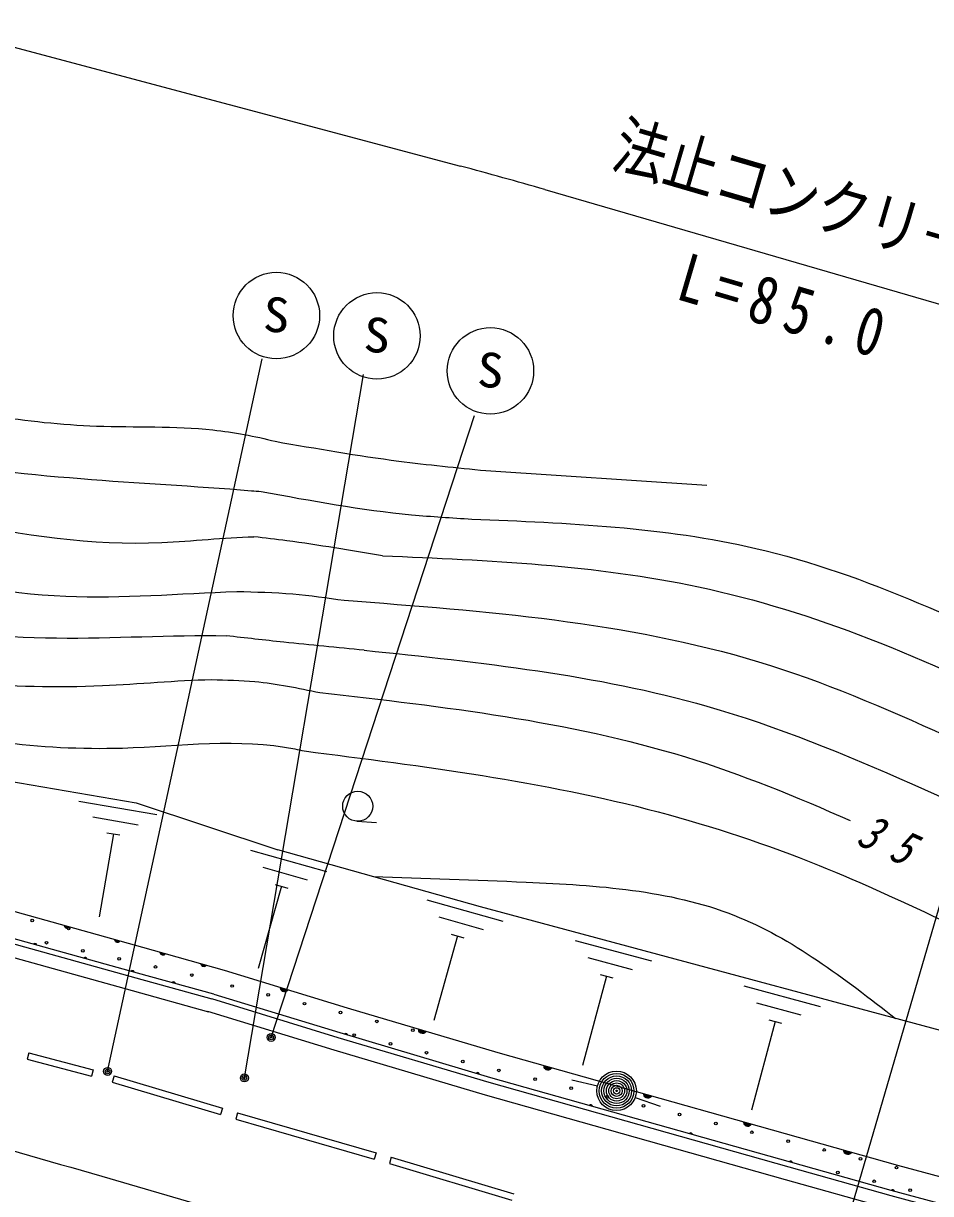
# Model space of a CAD drawing. Units: millimetres, scale not verified. Extents: x 40000 to 680000, y 20000 to 380000.
# Drawn here: x 251848 to 286318, y 276812 to 321251 of the extents above; entities that cross this region are included whole.
import ezdxf
from ezdxf.enums import TextEntityAlignment as Align

# ---------------------------------------------------------------- set-up
doc = ezdxf.new("R2010")
doc.units = ezdxf.units.MM
doc.header["$LTSCALE"] = 1000
doc.layers.add('M-BGD', color=7, linetype='Continuous', lineweight=25)
doc.styles.add('ＭＳ ゴシック', font='')
doc.styles.get('ＭＳ ゴシック').set_extended_font_data('MS Gothic')

msp = doc.modelspace()

# ---------------------------------------------------------------- linework, layer by layer
at = {"layer": 'M-BGD'}
for p, q in [((240225, 323343), (268457, 315830)), ((271665, 314938), (290666, 309427)), ((255048, 281451), (260924, 308510)), ((260246, 281204), (264774, 307920)), ((261262, 282743), (268993, 306356)), ((269419, 304268), (277818, 303719)), ((289791, 298516), (281391, 269716)), ((253957, 291713), (256914, 291206)), ((254488, 291114), (256213, 290819)), ((264513, 290952), (265262, 290905)), ((255266, 290474), (254726, 287319)), ((255020, 290516), (255513, 290431)), ((260483, 289853), (263371, 289039)), ((260949, 289202), (262634, 288727)), ((261656, 288483), (260774, 285354)), ((261415, 288551), (261897, 288416)), ((267173, 287968), (270060, 287154)), ((267638, 287317), (269323, 286842)), ((253419, 286980), (253596, 286930)), ((253589, 286920), (253419, 286967)), ((253420, 286955), (253582, 286909)), ((253567, 286901), (253428, 286940)), ((253436, 286925), (253552, 286893)), ((253529, 286887), (253452, 286908)), ((268104, 286666), (268586, 286530)), ((252248, 286292), (252337, 286268)), ((252335, 286277), (252254, 286299)), ((252262, 286305), (252332, 286286)), ((252326, 286296), (252272, 286311)), ((252285, 286313), (252316, 286305)), ((255326, 286446), (255503, 286397)), ((255496, 286386), (255326, 286434)), ((255327, 286421), (255489, 286376)), ((255474, 286368), (255335, 286406)), ((255343, 286392), (255459, 286359)), ((255437, 286353), (255359, 286375)), ((268345, 286598), (267441, 283391)), ((272817, 286424), (275714, 285645)), ((254157, 285764), (254245, 285739)), ((254244, 285748), (254163, 285770)), ((254171, 285776), (254240, 285757)), ((254234, 285767), (254180, 285782)), ((254194, 285784), (254224, 285776)), ((256371, 286166), (259473, 285299)), ((257055, 285963), (257232, 285913)), ((257225, 285903), (257055, 285950)), ((257056, 285937), (257218, 285892)), ((257203, 285884), (257064, 285923)), ((257072, 285908), (257188, 285876)), ((257165, 285869), (257088, 285891)), ((273291, 285779), (274981, 285325)), ((258605, 285529), (258783, 285479)), ((258775, 285469), (258606, 285516)), ((258607, 285504), (258768, 285458)), ((258754, 285450), (258615, 285489)), ((258623, 285474), (258739, 285442)), ((258716, 285435), (258639, 285457)), ((255949, 285267), (256038, 285242)), ((256036, 285251), (255955, 285273)), ((255963, 285280), (256033, 285260)), ((256027, 285270), (255973, 285285)), ((255986, 285288), (256017, 285279)), ((259473, 285299), (264146, 283866)), ((274006, 285069), (273095, 281679)), ((273765, 285134), (274248, 285004)), ((257511, 284834), (257599, 284810)), ((257598, 284818), (257517, 284841)), ((257524, 284847), (257594, 284828)), ((257588, 284838), (257534, 284853)), ((257548, 284855), (257578, 284847)), ((261621, 284621), (261885, 284540)), ((261874, 284525), (261622, 284602)), ((261622, 284583), (261863, 284509)), ((261841, 284497), (261634, 284561)), ((261646, 284538), (261818, 284485)), ((261784, 284477), (261670, 284512)), ((279225, 284701), (282122, 283922)), ((279699, 284056), (281389, 283601)), ((280414, 283346), (279509, 279979)), ((280172, 283411), (280655, 283281)), ((264059, 282875), (264147, 282848)), ((264146, 282857), (264065, 282881)), ((264073, 282887), (264142, 282867)), ((264137, 282876), (264083, 282892)), ((264096, 282895), (264127, 282886)), ((266872, 283037), (267137, 282958)), ((267126, 282943), (266873, 283018)), ((266873, 282999), (267115, 282927)), ((267093, 282915), (266885, 282977)), ((266898, 282954), (267070, 282903)), ((267036, 282894), (266921, 282928)), ((252061, 282159), (251996, 281917)), ((251996, 281917), (254434, 281268)), ((252061, 282159), (254499, 281510)), ((254499, 281510), (254434, 281268)), ((269065, 281387), (269153, 281360)), ((269152, 281369), (269071, 281393)), ((269079, 281399), (269148, 281379)), ((269143, 281389), (269089, 281405)), ((269102, 281407), (269133, 281398)), ((271635, 281649), (271900, 281574)), ((271890, 281558), (271636, 281630)), ((271637, 281611), (271879, 281543)), ((271857, 281530), (271649, 281589)), ((271661, 281567), (271835, 281518)), ((271801, 281509), (271685, 281541)), ((255293, 281282), (255222, 281042)), ((255222, 281042), (259341, 279815)), ((255293, 281282), (259412, 280055)), ((273659, 280889), (272687, 281123)), ((275096, 280466), (276040, 280136)), ((275433, 280580), (275698, 280505)), ((275688, 280489), (275434, 280561)), ((275435, 280542), (275677, 280473)), ((275655, 280461), (275447, 280520)), ((275459, 280497), (275633, 280449)), ((275599, 280439), (275483, 280472)), ((259412, 280055), (259341, 279815)), ((273363, 280168), (273452, 280143)), ((273450, 280152), (273369, 280175)), ((273377, 280181), (273446, 280161)), ((273441, 280171), (273387, 280186)), ((273400, 280189), (273431, 280180)), ((259985, 279884), (259916, 279644)), ((259916, 279644), (265178, 278122)), ((259985, 279884), (265247, 278362)), ((277161, 279099), (277250, 279074)), ((277248, 279083), (277167, 279106)), ((277175, 279112), (277244, 279092)), ((277239, 279102), (277185, 279117)), ((277198, 279120), (277229, 279111)), ((279231, 279510), (279497, 279436)), ((279486, 279420), (279232, 279491)), ((279233, 279473), (279475, 279404)), ((279453, 279392), (279245, 279450)), ((279258, 279428), (279431, 279379)), ((279397, 279370), (279282, 279403)), ((265247, 278362), (265178, 278122)), ((283029, 278441), (283295, 278366)), ((283284, 278351), (283030, 278422)), ((283031, 278403), (283273, 278335)), ((283251, 278322), (283043, 278381)), ((283056, 278359), (283229, 278310)), ((283195, 278301), (283080, 278333)), ((265824, 278190), (265753, 277951)), ((265753, 277951), (270409, 276561)), ((265824, 278190), (270481, 276801)), ((280959, 278030), (281048, 278005)), ((281046, 278014), (280965, 278036)), ((280973, 278042), (281042, 278023)), ((281037, 278033), (280983, 278048)), ((280996, 278050), (281027, 278042)), ((254827, 277473), (273982, 271904)), ((284836, 276939), (284925, 276915)), ((284923, 276923), (284842, 276945)), ((284850, 276951), (284919, 276933)), ((284914, 276943), (284860, 276957)), ((284873, 276960), (284904, 276951))]:
    msp.add_line(p, q, dxfattribs=at)
for points in [[(196408, 297934), (213643, 299283), (227847, 298709), (230153, 298496), (229518, 295203), (241047, 294230), (256127, 291645), (261521, 289872)], [(195089, 294122), (200489, 294095), (204875, 293992), (208628, 293744), (212905, 293455), (216893, 293022), (220866, 292542), (224812, 291926), (228782, 291227), (232706, 290447), (236626, 289603), (244369, 287670), (250197, 286126), (255987, 284522), (258879, 283720)], [(234234, 291895), (237162, 291245), (244649, 289364), (250650, 287767), (256371, 286166)], [(234448, 290788), (236785, 290285), (244543, 288348), (250380, 286802), (256174, 285196), (259065, 284395)], [(234297, 290616), (236739, 290090), (244494, 288155), (250328, 286609), (256121, 285003), (259012, 284202)], [(311035, 278070), (291923, 281597), (269221, 287702), (261521, 289872)], [(315383, 269988), (308348, 271247), (304402, 272011), (296610, 273748), (292733, 274696), (288851, 275644), (284824, 276726), (280947, 277817), (269543, 281028), (263807, 282733), (259007, 284204)], [(259084, 284390), (263866, 282924), (269600, 281219), (284811, 276937), (288903, 275838), (296658, 273942), (304459, 272203), (308386, 271443), (315418, 270185)], [(315295, 269496), (308253, 270756), (304300, 271521), (296497, 273261), (288721, 275162), (284689, 276245), (280811, 277336), (269401, 280548), (263660, 282255), (258860, 283726)], [(264146, 283866), (269873, 282164), (285066, 277886), (289147, 276790), (296882, 274900), (304660, 273165), (308560, 272411)]]:
    msp.add_lwpolyline(points, dxfattribs=at)
for points in [[(253607, 286940), (253592, 286919), (253576, 286903), (253551, 286889), (253528, 286883), (253503, 286882), (253472, 286890), (253451, 286904), (253435, 286921), (253421, 286946), (253415, 286968), (253414, 286994)], [(252242, 286286), (252249, 286296), (252258, 286304), (252270, 286311), (252281, 286314), (252294, 286315), (252309, 286311), (252320, 286304), (252328, 286295), (252335, 286283), (252338, 286272), (252339, 286259)], [(255514, 286406), (255500, 286385), (255483, 286369), (255458, 286355), (255435, 286349), (255410, 286348), (255379, 286357), (255358, 286371), (255342, 286388), (255329, 286412), (255322, 286435), (255321, 286460)], [(254151, 285757), (254158, 285767), (254166, 285775), (254179, 285782), (254190, 285786), (254202, 285786), (254218, 285782), (254228, 285775), (254236, 285766), (254243, 285754), (254246, 285743), (254247, 285730)], [(257243, 285923), (257228, 285902), (257212, 285886), (257187, 285872), (257164, 285865), (257139, 285864), (257108, 285873), (257087, 285887), (257071, 285904), (257057, 285929), (257051, 285951), (257050, 285976)], [(258793, 285489), (258779, 285468), (258762, 285452), (258738, 285438), (258715, 285432), (258690, 285430), (258659, 285439), (258638, 285453), (258622, 285470), (258608, 285495), (258602, 285517), (258601, 285543)], [(255943, 285260), (255950, 285271), (255959, 285279), (255971, 285286), (255982, 285289), (255995, 285289), (256010, 285285), (256021, 285278), (256029, 285270), (256036, 285257), (256039, 285246), (256040, 285233)], [(257505, 284828), (257512, 284838), (257520, 284846), (257532, 284853), (257544, 284856), (257556, 284857), (257572, 284853), (257582, 284845), (257590, 284837), (257597, 284825), (257600, 284813), (257601, 284801)], [(261902, 284554), (261880, 284523), (261854, 284500), (261817, 284480), (261783, 284471), (261745, 284470), (261699, 284484), (261668, 284506), (261644, 284532), (261625, 284570), (261616, 284604), (261615, 284642)], [(264053, 282868), (264060, 282878), (264069, 282886), (264081, 282893), (264093, 282896), (264105, 282896), (264121, 282892), (264131, 282885), (264139, 282876), (264146, 282863), (264148, 282852), (264149, 282840)], [(267153, 282972), (267132, 282941), (267106, 282917), (267068, 282897), (267035, 282888), (266997, 282887), (266951, 282901), (266920, 282923), (266896, 282948), (266876, 282986), (266867, 283020), (266866, 283058)], [(269059, 281380), (269066, 281391), (269075, 281398), (269087, 281405), (269099, 281408), (269111, 281408), (269126, 281404), (269137, 281397), (269145, 281388), (269151, 281376), (269154, 281364), (269155, 281352)], [(271917, 281588), (271896, 281557), (271870, 281533), (271833, 281512), (271799, 281503), (271761, 281501), (271715, 281514), (271684, 281535), (271660, 281561), (271639, 281598), (271630, 281632), (271628, 281670)], [(275715, 280519), (275694, 280488), (275668, 280464), (275631, 280443), (275597, 280434), (275559, 280432), (275513, 280445), (275482, 280466), (275458, 280492), (275437, 280529), (275428, 280562), (275426, 280600)], [(273357, 280162), (273364, 280172), (273373, 280180), (273385, 280187), (273396, 280190), (273409, 280191), (273424, 280186), (273435, 280179), (273443, 280171), (273450, 280158), (273453, 280147), (273453, 280135)], [(279513, 279450), (279492, 279418), (279466, 279394), (279429, 279374), (279395, 279364), (279357, 279363), (279311, 279376), (279280, 279397), (279256, 279422), (279235, 279459), (279226, 279493), (279224, 279531)], [(277155, 279092), (277162, 279103), (277171, 279111), (277183, 279118), (277194, 279121), (277207, 279121), (277222, 279117), (277233, 279110), (277241, 279101), (277248, 279089), (277251, 279078), (277251, 279065)], [(283311, 278380), (283290, 278349), (283264, 278325), (283227, 278304), (283193, 278295), (283156, 278293), (283109, 278306), (283078, 278328), (283054, 278353), (283033, 278390), (283024, 278424), (283022, 278462)], [(280953, 278023), (280960, 278034), (280969, 278042), (280981, 278048), (280992, 278052), (281005, 278052), (281020, 278048), (281031, 278041), (281039, 278032), (281046, 278020), (281049, 278009), (281049, 277996)], [(284830, 276932), (284837, 276942), (284845, 276950), (284858, 276958), (284869, 276961), (284881, 276962), (284897, 276957), (284907, 276950), (284916, 276942), (284923, 276930), (284926, 276919), (284927, 276906)]]:
    msp.add_lwpolyline(points, close=True, dxfattribs=at)
for centre, radius in [((261461, 310156), 1642), ((265282, 309385), 1642), ((269594, 308056), 1642), ((264550, 291521), 570), ((252187, 287183), 50), ((253568, 286876), 50), ((252724, 286339), 50), ((254105, 286032), 50), ((255486, 285726), 50), ((256866, 285419), 50), ((258247, 285112), 50), ((259778, 284695), 50), ((261152, 284359), 50), ((262526, 284024), 50), ((263900, 283688), 50), ((265274, 283352), 50), ((261262, 282743), 150), ((261262, 282743), 90), ((261262, 282743), 30), ((264419, 282833), 50), ((266647, 283016), 50), ((265793, 282497), 50), ((267166, 282162), 50), ((268540, 281826), 50), ((255048, 281452), 150), ((255048, 281452), 90), ((255048, 281452), 30), ((260246, 281204), 150), ((269914, 281490), 50), ((274388, 280713), 750), ((274388, 280713), 660), ((260246, 281204), 90), ((260246, 281204), 30), ((271288, 281154), 50), ((272662, 280819), 50), ((274388, 280713), 570), ((274388, 280713), 480), ((274388, 280713), 390), ((274388, 280713), 300), ((274388, 280713), 210), ((274035, 280483), 50), ((274388, 280713), 120), ((274388, 280713), 30), ((275409, 280147), 50), ((276783, 279812), 50), ((278157, 279476), 50), ((279530, 279140), 50), ((280904, 278804), 50), ((282278, 278469), 50), ((283652, 278133), 50), ((285026, 277797), 50), ((282797, 277614), 50), ((284171, 277278), 50), ((285545, 276942), 50)]:
    msp.add_circle(centre, radius, dxfattribs=at)
msp.add_arc((229881, 170875), 150000, 73.82568, 75.09741, dxfattribs=at)
for points, knots in [([(197346, 322933), (197699, 322776), (198051, 322615), (198400, 322448), (200684, 321358), (202865, 320045), (205152, 318948), (207419, 317862), (209790, 316987), (212202, 316275), (215771, 315177), (219422, 314406), (223106, 313696), (224280, 313476), (225456, 313261), (226576, 312888), (228369, 312301), (230020, 311314), (231709, 310416), (234526, 308930), (237449, 307707), (240461, 306736), (244830, 305229), (249414, 304286), (254034, 303970), (256184, 303780), (258326, 303692), (260512, 303505), (260636, 303495), (260761, 303484), (260886, 303474)], [0, 0, 0, 0, 1, 1, 1, 2, 2, 2, 3, 3, 3, 4, 4, 4, 5, 5, 5, 6, 6, 6, 7, 7, 7, 8, 8, 8, 9, 9, 9, 10, 10, 10, 10]), ([(195825, 321169), (198439, 320076), (201058, 318997), (203688, 317947), (207157, 316561), (210646, 315223), (214188, 314025), (217568, 312882), (220995, 311867), (224543, 311343), (225599, 311191), (226665, 311083), (227674, 310792), (229134, 310375), (230474, 309580), (231836, 308847), (234842, 307255), (237955, 306000), (241124, 304825), (243763, 303816), (246460, 302937), (249224, 302377), (251803, 301803), (254424, 301428), (257104, 301537), (258275, 301589), (259456, 301733), (260610, 301757)], [0, 0, 0, 0, 1, 1, 1, 2, 2, 2, 3, 3, 3, 4, 4, 4, 5, 5, 5, 6, 6, 6, 7, 7, 7, 8, 8, 8, 9, 9, 9, 9]), ([(194678, 319837), (198924, 318084), (203184, 316364), (207493, 314751), (211024, 313430), (214587, 312180), (218243, 311284), (221244, 310548), (224307, 310051), (227270, 309169), (228230, 308888), (229181, 308568), (230103, 308184), (232675, 307130), (235028, 305609), (237499, 304297), (240322, 302811), (243302, 301651), (246379, 300787), (248690, 300100), (251068, 299588), (253460, 299503), (255615, 299402), (257765, 299601), (259952, 299679)], [0, 0, 0, 0, 1, 1, 1, 2, 2, 2, 3, 3, 3, 4, 4, 4, 5, 5, 5, 6, 6, 6, 7, 7, 7, 8, 8, 8, 8]), ([(197010, 317207), (203039, 314440), (209068, 311673), (215366, 309875), (219853, 308595), (224475, 307807), (229062, 306609), (230678, 306187), (232289, 305714), (233719, 304901), (234883, 304239), (235922, 303343), (237063, 302632), (239177, 301326), (241645, 300697), (243984, 299790), (244820, 299459), (245644, 299102), (246492, 298831), (248606, 298157), (250844, 297938), (253112, 297912), (255262, 297888), (257439, 298038), (259557, 297994)], [0, 0, 0, 0, 1, 1, 1, 2, 2, 2, 3, 3, 3, 4, 4, 4, 5, 5, 5, 6, 6, 6, 7, 7, 7, 8, 8, 8, 8]), ([(191468, 316110), (194047, 315108), (196619, 314088), (199140, 312957), (202454, 311470), (205680, 309789), (208980, 308254), (212840, 306457), (216801, 304859), (220922, 303766), (224499, 302837), (228217, 302341), (231622, 300993), (234267, 299967), (236725, 298445), (239327, 297237), (241582, 296207), (243939, 295404), (246350, 294849), (249367, 294082), (252467, 293636), (255608, 293733), (257816, 293802), (260037, 294126), (262163, 293698), (262282, 293675), (262400, 293649), (262518, 293621)], [0, 0, 0, 0, 1, 1, 1, 2, 2, 2, 3, 3, 3, 4, 4, 4, 5, 5, 5, 6, 6, 6, 7, 7, 7, 8, 8, 8, 9, 9, 9, 9]), ([(239041, 309489), (241581, 308587), (244154, 307794), (246778, 307180), (249349, 306536), (251970, 306054), (254626, 305962), (256104, 305907), (257591, 305972), (259050, 305812), (259847, 305729), (260637, 305579), (261418, 305380)], [0, 0, 0, 0, 1, 1, 1, 2, 2, 2, 3, 3, 3, 4, 4, 4, 4]), ([(261418, 305380), (262981, 305108), (264544, 304835), (266116, 304631), (267215, 304488), (268317, 304378), (269419, 304268)], [0, 0, 0, 0, 1, 1, 1, 2, 2, 2, 2]), ([(260886, 303474), (262784, 303125), (264682, 302776), (266599, 302594), (267359, 302521), (268122, 302475), (268886, 302428)], [0, 0, 0, 0, 1, 1, 1, 2, 2, 2, 2]), ([(268886, 302428), (272534, 302278), (276182, 302128), (279677, 301315), (283897, 300333), (287894, 298385), (291834, 296437), (295127, 294809), (298380, 293181), (301724, 291743), (306189, 289816), (310850, 288403), (315469, 286735), (319870, 285185), (324225, 283519), (328826, 282579), (332647, 281798), (336637, 281518), (340440, 282250), (340512, 282265), (340585, 282279), (340658, 282293)], [0, 0, 0, 0, 1, 1, 1, 2, 2, 2, 3, 3, 3, 4, 4, 4, 5, 5, 5, 6, 6, 6, 7, 7, 7, 7]), ([(265492, 301035), (264282, 301237), (263072, 301440), (261856, 301601), (261441, 301656), (261025, 301706), (260610, 301756)], [0, 0, 0, 0, 1, 1, 1, 2, 2, 2, 2]), ([(235540, 301582), (236504, 301033), (237467, 300475), (238443, 299948), (240455, 298881), (242514, 297924), (244668, 297290), (247915, 296262), (251384, 295942), (254855, 296102), (256246, 296166), (257638, 296308), (259003, 296330)], [0, 0, 0, 0, 1, 1, 1, 2, 2, 2, 3, 3, 3, 4, 4, 4, 4]), ([(265492, 301035), (269533, 300862), (273575, 300690), (277504, 299853), (279701, 299385), (281863, 298709), (283964, 297895), (288478, 296146), (292714, 293759), (297173, 291907), (300443, 290547), (303845, 289519), (307145, 288230), (310411, 286965), (313597, 285533), (316858, 284165), (320607, 282634), (324431, 281239), (328434, 280563), (332361, 279899), (336461, 279926), (340324, 280826), (340790, 280935), (341252, 281056), (341714, 281177)], [0, 0, 0, 0, 1, 1, 1, 2, 2, 2, 3, 3, 3, 4, 4, 4, 5, 5, 5, 6, 6, 6, 7, 7, 7, 8, 8, 8, 8]), ([(259952, 299679), (260663, 299662), (261374, 299645), (262081, 299585), (262736, 299529), (263387, 299436), (264039, 299342)], [0, 0, 0, 0, 1, 1, 1, 2, 2, 2, 2]), ([(264039, 299342), (269394, 298939), (274749, 298536), (279784, 297005), (284643, 295528), (289204, 293001), (293899, 290944), (300280, 288149), (306910, 286224), (313374, 283424), (317817, 281480), (322191, 279221), (326892, 278435), (330020, 277912), (333294, 278042), (336481, 278476), (339232, 278850), (341918, 279450), (344602, 280059)], [0, 0, 0, 0, 1, 1, 1, 2, 2, 2, 3, 3, 3, 4, 4, 4, 5, 5, 5, 6, 6, 6, 6]), ([(264798, 297448), (263777, 297546), (262757, 297644), (261738, 297753), (261010, 297830), (260283, 297912), (259557, 297994)], [0, 0, 0, 0, 1, 1, 1, 2, 2, 2, 2]), ([(264798, 297448), (269210, 296985), (273622, 296522), (277821, 295322), (283142, 293800), (288119, 291093), (293280, 288946), (297948, 287005), (302765, 285521), (307462, 283699), (309386, 282964), (311296, 282205), (313209, 281389), (317571, 279534), (321924, 277382), (326516, 276622), (331285, 275821), (336318, 276502), (341177, 277275), (342648, 277503), (344103, 277741), (345568, 277943), (346884, 278131), (348205, 278281), (349530, 278376), (351150, 278492), (352776, 278527), (354400, 278564), (354817, 278573), (355233, 278583), (355650, 278593)], [0, 0, 0, 0, 1, 1, 1, 2, 2, 2, 3, 3, 3, 4, 4, 4, 5, 5, 5, 6, 6, 6, 7, 7, 7, 8, 8, 8, 9, 9, 9, 10, 10, 10, 10]), ([(259003, 296330), (259552, 296319), (260101, 296308), (260645, 296257), (261473, 296179), (262290, 296009), (263108, 295839)], [0, 0, 0, 0, 1, 1, 1, 2, 2, 2, 2]), ([(263108, 295839), (267825, 295302), (272542, 294765), (277002, 293394), (279136, 292737), (281211, 291890), (283268, 290975)], [0, 0, 0, 0, 1, 1, 1, 2, 2, 2, 2]), ([(262518, 293621), (267043, 293046), (271569, 292472), (275963, 291308), (278039, 290758), (280085, 290077), (282079, 289274), (285413, 287932), (288601, 286252), (291879, 284790), (298053, 282035), (304544, 280053), (311035, 278070)], [0, 0, 0, 0, 1, 1, 1, 2, 2, 2, 3, 3, 3, 4, 4, 4, 4]), ([(265151, 288849), (267072, 288789), (268994, 288729), (270950, 288641), (273643, 288519), (276402, 288343), (278842, 287385), (281068, 286511), (283028, 284987), (284988, 283462)], [0, 0, 0, 0, 1, 1, 1, 2, 2, 2, 3, 3, 3, 3]), ([(236398, 282304), (238353, 281869), (240303, 281413), (242246, 280926), (246463, 279870), (250645, 278671), (254827, 277473)], [0, 0, 0, 0, 1, 1, 1, 2, 2, 2, 2])]:
    msp.add_open_spline(points, degree=3, knots=knots, dxfattribs=at)

# ---------------------------------------------------------------- texts
at = {"layer": 'M-BGD', "style": 'ＭＳ ゴシック'}
for s, height, rotation, width, p in [('法止コンクリ－ト', 1833, 343.7, 0.8, (273968, 315312)), ('S', 1320, 356.4, 1.1, (260903, 309163)), ('S', 1320, 356.4, 1.1, (264723, 308392)), ('S', 1320, 356.4, 1.1, (269036, 307063))]:
    msp.add_text(s, height=height, rotation=rotation, dxfattribs=dict(at, width=width)).set_placement(p, align=Align.BOTTOM_LEFT)
at = {"layer": 'M-BGD', "attachment_point": 7, "style": 'ＭＳ ゴシック'}
for s, insert, char_height, rotation in [('\\T1.4;\\W0.8;L=85.0', (276570, 310776), 1833, 343.6), ('\\T1.88;\\W0.8;\\Q15;35', (283417, 290090), 1320, 335.5)]:
    msp.add_mtext(s, dxfattribs=dict(at, insert=insert, char_height=char_height, rotation=rotation))

doc.saveas('drawing.dxf')
